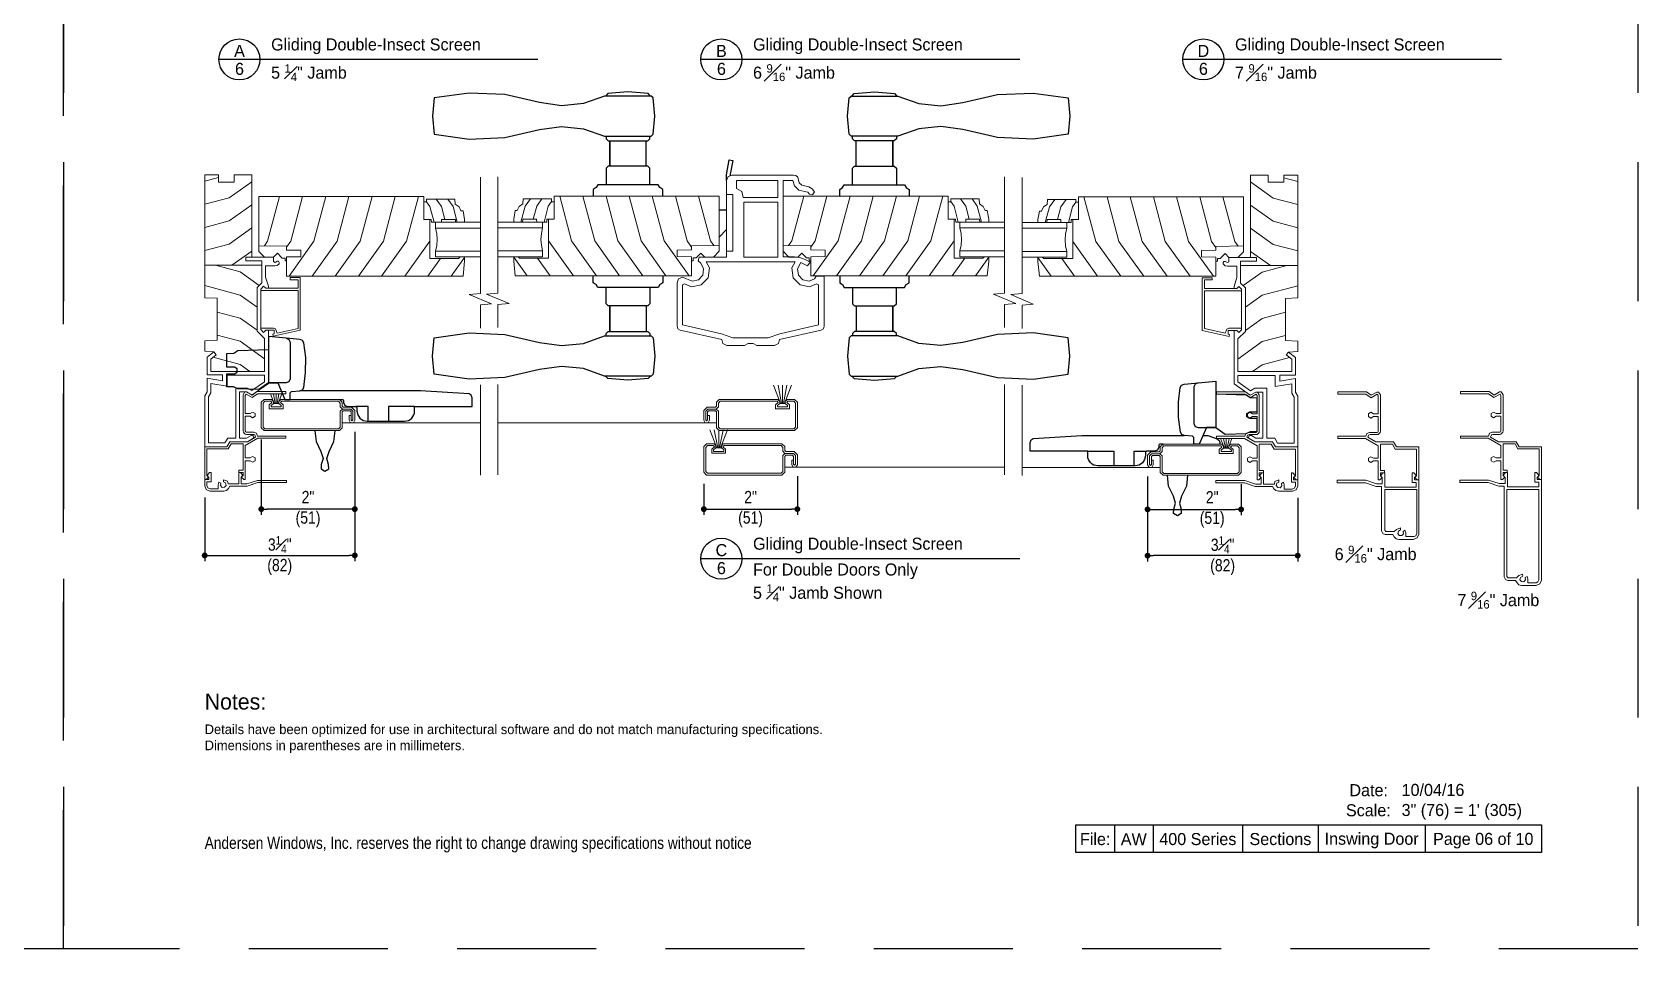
# Model space of a CAD drawing. Extents: x 0 to 323, y 0 to 44.
# Drawn here: x 169.32 to 204, y 0 to 19.81 of the extents above; entities that cross this region are included whole.
import ezdxf
from ezdxf.enums import TextEntityAlignment as Align

# ---------------------------------------------------------------- set-up
doc = ezdxf.new("R2010")
doc.units = 0
doc.header["$LTSCALE"] = 6
doc.header["$MEASUREMENT"] = 0
doc.linetypes.add('DASHED', pattern=[0.75, 0.5, -0.25])
doc.layers.get('0').update_dxf_attribs({"linetype": 'CONTINUOUS'})
doc.layers.get('Defpoints').update_dxf_attribs({"linetype": 'CONTINUOUS'})
for name, color, linetype in [('A-ANNO-DIMS', 3, 'CONTINUOUS'), ('A-ANNO-TEXT', 4, 'CONTINUOUS'), ('A-DETL-MBND', 8, 'CONTINUOUS')]:
    doc.layers.add(name, color=color, linetype=linetype)
doc.layers.add('A-DETL-MCUT', color=6, linetype='CONTINUOUS', lineweight=20)
doc.layers.add('A-DETL-PATT', color=8, linetype='CONTINUOUS', lineweight=5)
doc.layers.add('PLOT VIEW', color=1, linetype='DASHED', plot=False)
doc.styles.add('ADF Text', font='FRABK.TTF', dxfattribs={"width": 0.85})
doc.dimstyles.new('ADF 3 inches equals 1 foot', dxfattribs={"dimtxt": 0.265625, "dimasz": 0.125, "dimexe": 0.125, "dimexo": 0.25, "dimgap": 0.03125, "dimtad": 1, "dimdec": 6, "dimzin": 3, "dimdsep": 46, "dimlunit": 4, "dimtxsty": 'ADF Text', "dimblk": 'DOT', "dimcen": 0, "dimclrd": 256, "dimclre": 256, "dimclrt": 256, "dimadec": 0, "dimazin": 0, "dimtfac": 0.7, "dimtdec": 6, "dimtix": 1, "dimtmove": 0, "dimatfit": 0, "dimldrblk": 'DOT', "dimfxl": 0, "dimfrac": 1, "dimtolj": 1, "dimtzin": 4, "dimlwd": -1, "dimlwe": -1, "dimarcsym": 0})

# ---------------------------------------------------------------- blocks, each defined once
blk = doc.blocks.new('200 Series Gliding Screen Stile')
at = {"layer": 'A-DETL-MCUT'}
blk.add_lwpolyline([(-1.939, -0.012), (-1.898, -0.012), (-1.898, -0.114), (-1.929, -0.166), (-1.989, -0.166), (-2.02, -0.114), (-2.02, 0.101), (-1.95, 0.171), (-1.769, 0.171), (-1.746, 0.193), (-1.746, 0.277), (-1.686, 0.337), (-0.42, 0.337), (-0.379, 0.296), (-0.379, 0.25), (-0.431, 0.205), (-0.431, 0.175), (-0.21, 0.175), (-0.21, 0.205), (-0.262, 0.25), (-0.262, 0.296), (-0.221, 0.337), (-0.06, 0.337), (0, 0.277), (0, -0.277), (-0.06, -0.337), (-1.686, -0.337), (-1.746, -0.277), (-1.746, 0.067), (-1.769, 0.09), (-1.917, 0.09), (-1.939, 0.067), (-1.939, -0.102), (-1.959, -0.126), (-1.979, -0.102), (-1.979, 0.084), (-1.933, 0.13), (-1.752, 0.13), (-1.706, 0.084), (-1.706, -0.26), (-1.669, -0.297), (-0.078, -0.297), (-0.04, -0.26), (-0.04, 0.26), (-0.078, 0.298), (-0.204, 0.298), (-0.228, 0.274), (-0.17, 0.223), (-0.17, 0.136), (-0.471, 0.136), (-0.471, 0.223), (-0.413, 0.274), (-0.437, 0.298), (-1.669, 0.298), (-1.706, 0.26), (-1.706, 0.176), (-1.752, 0.13)], dxfattribs=at)
blk = doc.blocks.new('400 Series Shaded Inswing Stile')
at = {"layer": 'A-DETL-MCUT', "color": 145}
for p, q in [((-3.5, 0.632), (-4.469, 0.632)), ((-4.469, 0.132), (-3.5, 0.132))]:
    blk.add_line(p, q, dxfattribs=at)
blk.add_lwpolyline([(-3.375, -0.024), (-3.375, 0.819), (-3.25, 0.819), (-3.25, 1.313), (0.313, 1.313), (0.313, 0.25), (-0.281, 0.24), (-0.281, 0.156), (-0.594, 0.151), (-0.594, 0.012), (-0.281, 0.007), (-0.281, -0.406), (-4.094, -0.406), (-4.125, -0.087), (-4.125, 0.007), (-4.031, 0.007), (-4, -0.024)], close=True, dxfattribs=at)
for points in [[(-4.008, 1.093), (-4.047, 1.005), (-4.094, 1.005), (-4.125, 0.819), (-4.125, 0.757), (-3.934, 0.757), (-3.929, 0.819), (-3.633, 0.819), (-3.628, 0.757), (-3.411, 0.757), (-3.406, 0.819), (-3.25, 0.819), (-3.25, 1.195), (-3.307, 1.195), (-3.307, 1.257), (-3.917, 1.257), (-3.927, 1.147), (-4.008, 1.093)], [(-4.469, 0.757), (-3.5, 0.757), (-3.5, 0.632), (-3.527, 0.51), (-3.536, 0.382), (-3.527, 0.254), (-3.5, 0.132), (-3.5, 0.007), (-4.469, 0.007)], [(0.313, 0.25), (0.313, 0.125), (0.19, 0), (0, 0), (-0.085, 0.086), (-0.187, -0.018), (-0.25, -0.018), (-0.25, -0.08), (-0.281, -0.08)]]:
    blk.add_lwpolyline(points, dxfattribs=at)
at = {"layer": 'A-DETL-MCUT', "color": 145, "const_width": 0.0000001}
for points in [[(-3.875, 0.632), (-3.875, 0.132)], [(-3.686, 0.132), (-3.686, 0.171), (-3.567, 0.219), (-3.567, 0.545), (-3.686, 0.593), (-3.686, 0.632)]]:
    blk.add_lwpolyline(points, dxfattribs=at)
at = {"layer": 'A-DETL-PATT', "color": 145}
for points in [[(-3.968, 0.757), (-3.878, 1.098), (-3.764, 1.257)], [(-3.701, 0.819), (-3.628, 1.098), (-3.514, 1.257)], [(-3.468, 0.757), (-3.378, 1.098), (-3.307, 1.197)], [(-3.131, 1.313), (-2.875, 0.348), (-2.336, -0.406)], [(-2.631, 1.313), (-2.375, 0.348), (-1.836, -0.406)], [(-2.131, 1.313), (-1.875, 0.348), (-1.336, -0.406)], [(-1.631, 1.313), (-1.375, 0.348), (-0.836, -0.406)], [(-1.131, 1.313), (-0.875, 0.348), (-0.336, -0.406)], [(-0.631, 1.313), (-0.375, 0.348), (-0.281, 0.216)], [(-0.131, 1.313), (0.125, 0.348), (0.196, 0.248)], [(-3.375, 0.348), (-2.836, -0.406)], [(-4.125, -0.002), (-3.836, -0.406)], [(-3.609, -0.024), (-3.336, -0.406)]]:
    blk.add_lwpolyline(points, dxfattribs=at)
blk = doc.blocks.new('400 Series Shaded Inswing Head No Fin')
at = {"layer": 'A-DETL-MCUT', "color": 145}
for points in [[(-3.359, -1.375), (-4.513, -1.375), (-4.758, -1.024), (-4.688, -0.902), (-4.688, -0.75), (-5.688, -0.75), (-5.688, -0.902), (-5.631, -1.001), (-5.626, -1.032), (-5.645, -1.057), (-5.676, -1.06), (-5.7, -1.041), (-5.768, -0.924), (-5.768, -0.543), (-5.875, -0.481), (-5.875, 0), (-4.778, 0), (-4.692, -0.05), (-4.398, -0.05), (-4.451, -0.387), (-4.324, -0.387), (-4.324, -0.05), (-3.944, -0.05), (-3.825, -0.198), (-3.888, -0.248), (-3.982, -0.13), (-4.248, -0.13), (-4.248, -1.295), (-3.54, -1.295), (-3.377, -1.131), (-2.436, -1.131), (-2.333, -1.235), (-1.862, -1.235), (-1.862, -0.891), (-1.782, -0.891), (-1.782, -1.485), (-1.872, -1.485), (-1.892, -1.519), (-1.866, -1.564), (-1.866, -1.595), (-1.893, -1.61), (-1.921, -1.61), (-1.958, -1.565), (-1.969, -1.516), (-1.969, -1.315), (-2.213, -1.315), (-2.407, -1.375), (-2.453, -1.375)], [(-1.782, -1.016), (0, -1.016), (0, -0.64), (-0.156, -0.64), (-0.156, -0.298), (0, -0.298), (0, 0), (-2.655, 0), (-2.669, -0.266), (-3.576, -0.266), (-3.59, 0), (-3.81, 0), (-3.825, -0.198)], [(-1.956, -1.235), (-1.956, 0)], [(-3.312, -1.211), (-3.312, -1.487), (-3.33, -1.53), (-3.42, -1.566), (-3.319, -2.016), (-2.5, -2.016), (-2.5, -1.211), (-2.469, -1.211), (-2.408, -1.273), (-2.453, -1.318), (-2.453, -2.016), (-2.266, -2.016), (-2.266, -1.844), (-2.219, -1.844), (-2.219, -2.063), (-3.356, -2.063), (-3.488, -1.479), (-3.445, -1.47), (-3.438, -1.5), (-3.359, -1.5), (-3.359, -1.318), (-3.405, -1.273), (-3.344, -1.211), (-2.5, -1.211)]]:
    blk.add_lwpolyline(points, dxfattribs=at)
blk.add_lwpolyline([(-5.688, -0.497), (-5.688, -0.67), (-4.608, -0.67), (-4.608, -0.924), (-4.664, -1.02), (-4.471, -1.295), (-4.328, -1.295), (-4.328, -0.487), (-4.568, -0.487), (-4.512, -0.13), (-4.713, -0.13), (-4.8, -0.08), (-5.795, -0.08), (-5.795, -0.435)], close=True, dxfattribs=at)
at = {"layer": 'A-DETL-PATT', "color": 145}
for points in [[(-2.394, 0), (-2.598, -0.768), (-2.858, -1.131)], [(-1.637, 0), (-1.497, -0.529), (-1.149, -1.016)], [(-1.137, 0), (-0.997, -0.529), (-0.649, -1.016)], [(-0.637, 0), (-0.497, -0.529), (-0.149, -1.016)], [(-0.137, 0), (-0.058, -0.298)], [(-3.942, -0.18), (-4.098, -0.768), (-4.248, -0.978)], [(-3.465, -0.266), (-3.598, -0.768), (-3.975, -1.295)], [(-2.965, -0.266), (-3.098, -0.768), (-3.358, -1.131)], [(-1.956, -0.232), (-2.098, -0.768), (-2.39, -1.177)], [(-1.956, -0.587), (-1.649, -1.016)]]:
    blk.add_lwpolyline(points, dxfattribs=at)
at = {"layer": 'A-DETL-MCUT', "xscale": -1, "rotation": 270}
blk.add_blockref('400 Series Shaded Inswing Stile', (-1.782, -1.485), dxfattribs=at)
blk = doc.blocks.new('200 Series Sections')
at = {"layer": 'PLOT VIEW'}
blk.add_lwpolyline([(0, 44), (34, 44), (34, 0), (0, 0)], close=True, dxfattribs=at)
at = {"layer": 'A-ANNO-TEXT', "line_spacing_factor": 1.04, "style": 'ADF Text'}
for s, insert, char_height, width, attachment_point in [('{\\W1;Notes:}', (3.047, 5.516), 0.34375, 25.6958, 1), ('Andersen Windows, Inc. reserves the right to change drawing specifications without notice', (3.047, 2.083), 0.26042, 13.9095, 7)]:
    blk.add_mtext(s, dxfattribs=dict(at, insert=insert, char_height=char_height, width=width, attachment_point=attachment_point))
at = {"layer": 'A-ANNO-TEXT', "style": 'ADF Text'}
for s, insert, char_height, width, attachment_point in [('\\pi-0.625,l0.625,t0.625;{\\W1;Details have been optimized for use in architectural software and do not match manufacturing specifications.\\PDimensions in parentheses are in millimeters.}', (3.047, 4.85), 0.208333, 23.35277, 1), ('\\pi0.042099;{\\W1;Date:\\P\\pi-0.032878;Scale:}', (27.728, 2.862), 0.26042, 0.90494, 7), ('{\\W1;10/04/16\\P3" (76) = 1\' (305)}', (28.897, 2.793), 0.26042, 3.02006, 7)]:
    blk.add_mtext(s, dxfattribs=dict(at, insert=insert, char_height=char_height, width=width, attachment_point=attachment_point))
blk = doc.blocks.new('AW Detail Tag')
at = {"layer": 'A-ANNO-TEXT'}
blk.add_line((6.886, 0), (0, 0), dxfattribs=at)
blk.add_circle((0.443, 0), 0.443, dxfattribs=at)
blk = doc.blocks.new('_DOT')
at = {"color": 0, "linetype": 'ByBlock'}
blk.add_line((-0.5, 0), (-1, 0), dxfattribs=at)
at = {"color": 0, "linetype": 'ByBlock', "const_width": 0.5}
blk.add_lwpolyline([(-0.25, 0, 1), (0.25, 0, 1)], format="xyb", close=True, dxfattribs=at)
blk = doc.blocks.new('*D209')
at = {"layer": 'A-ANNO-DIMS', "transparency": 16777216}
for p, q in [((185.847, 10.213), (185.847, 9.378)), ((183.827, 10.05), (183.827, 9.378)), ((183.952, 9.503), (185.722, 9.503))]:
    blk.add_line(p, q, dxfattribs=at)
at = {"layer": 'Defpoints', "color": 0, "transparency": 16777216}
for p in [(185.847, 10.463), (183.827, 10.3), (185.847, 9.503)]:
    blk.add_point(p, dxfattribs=at)
at = {"layer": 'A-ANNO-DIMS', "transparency": 16777216, "xscale": 0.125, "yscale": 0.125, "zscale": 0.125, "rotation": 180}
blk.add_blockref('_DOT', (183.827, 9.503), dxfattribs=at)
at = {"layer": 'A-ANNO-DIMS', "transparency": 16777216, "xscale": 0.125, "yscale": 0.125, "zscale": 0.125}
blk.add_blockref('_DOT', (185.847, 9.503), dxfattribs=at)
at = {"layer": 'A-ANNO-DIMS', "transparency": 16777216, "insert": (184.837, 9.503), "char_height": 0.26562, "attachment_point": 5, "style": 'ADF Text'}
blk.add_mtext('\\A1;2"\\P\\f [;\\fFranklin Gothic Book;(51)\\f]', dxfattribs=at)
blk = doc.blocks.new('*D216')
at = {"layer": 'A-ANNO-DIMS', "transparency": 16777216}
for p, q in [((193.411, 10.208), (193.411, 9.373)), ((195.431, 10.044), (195.431, 9.373)), ((193.536, 9.498), (195.306, 9.498))]:
    blk.add_line(p, q, dxfattribs=at)
at = {"layer": 'Defpoints', "color": 0, "transparency": 16777216}
for p in [(193.411, 10.458), (195.431, 10.294), (195.431, 9.498)]:
    blk.add_point(p, dxfattribs=at)
at = {"layer": 'A-ANNO-DIMS', "transparency": 16777216, "xscale": 0.125, "yscale": 0.125, "zscale": 0.125, "rotation": 180}
blk.add_blockref('_DOT', (193.411, 9.498), dxfattribs=at)
at = {"layer": 'A-ANNO-DIMS', "transparency": 16777216, "xscale": 0.125, "yscale": 0.125, "zscale": 0.125}
blk.add_blockref('_DOT', (195.431, 9.498), dxfattribs=at)
at = {"layer": 'A-ANNO-DIMS', "transparency": 16777216, "insert": (194.806, 9.498), "char_height": 0.26562, "attachment_point": 5, "style": 'ADF Text'}
blk.add_mtext('\\A1;2"\\P\\f [;\\fFranklin Gothic Book;(51)\\f]', dxfattribs=at)
blk = doc.blocks.new('*D217')
at = {"layer": 'A-ANNO-DIMS', "transparency": 16777216}
for p, q in [((193.411, 10.208), (193.411, 8.373)), ((196.653, 9.749), (196.653, 8.373)), ((196.528, 8.498), (193.536, 8.498))]:
    blk.add_line(p, q, dxfattribs=at)
at = {"layer": 'Defpoints', "color": 0, "transparency": 16777216}
for p in [(193.411, 10.458), (196.653, 9.999), (193.411, 8.498)]:
    blk.add_point(p, dxfattribs=at)
at = {"layer": 'A-ANNO-DIMS', "transparency": 16777216, "xscale": 0.125, "yscale": 0.125, "zscale": 0.125, "rotation": 180}
blk.add_blockref('_DOT', (193.411, 8.498), dxfattribs=at)
at = {"layer": 'A-ANNO-DIMS', "transparency": 16777216, "xscale": 0.125, "yscale": 0.125, "zscale": 0.125}
blk.add_blockref('_DOT', (196.653, 8.498), dxfattribs=at)
at = {"layer": 'A-ANNO-DIMS', "transparency": 16777216, "insert": (195.032, 8.498), "char_height": 0.26562, "attachment_point": 5, "style": 'ADF Text'}
blk.add_mtext('\\A1;3{\\H0.700000x;\\S1#4;}"\\P\\f [;\\fFranklin Gothic Book;(82)\\f]', dxfattribs=at)
blk = doc.blocks.new('*D218')
at = {"layer": 'A-ANNO-DIMS', "transparency": 16777216}
for p, q in [((176.289, 11.172), (176.289, 9.378)), ((174.269, 11.009), (174.269, 9.378)), ((176.164, 9.503), (174.394, 9.503))]:
    blk.add_line(p, q, dxfattribs=at)
at = {"layer": 'Defpoints', "color": 0, "transparency": 16777216}
for p in [(174.269, 11.259), (176.289, 11.422), (174.269, 9.503)]:
    blk.add_point(p, dxfattribs=at)
at = {"layer": 'A-ANNO-DIMS', "transparency": 16777216, "xscale": 0.125, "yscale": 0.125, "zscale": 0.125, "rotation": 180}
blk.add_blockref('_DOT', (174.269, 9.503), dxfattribs=at)
at = {"layer": 'A-ANNO-DIMS', "transparency": 16777216, "xscale": 0.125, "yscale": 0.125, "zscale": 0.125}
blk.add_blockref('_DOT', (176.289, 9.503), dxfattribs=at)
at = {"layer": 'A-ANNO-DIMS', "transparency": 16777216, "insert": (175.279, 9.503), "char_height": 0.26562, "attachment_point": 5, "style": 'ADF Text'}
blk.add_mtext('\\A1;2"\\P\\f [;\\fFranklin Gothic Book;(51)\\f]', dxfattribs=at)
blk = doc.blocks.new('*D219')
at = {"layer": 'A-ANNO-DIMS', "transparency": 16777216}
for p, q in [((176.289, 11.172), (176.289, 8.378)), ((173.047, 9.754), (173.047, 8.378)), ((173.172, 8.503), (176.164, 8.503))]:
    blk.add_line(p, q, dxfattribs=at)
at = {"layer": 'Defpoints', "color": 0, "transparency": 16777216}
for p in [(176.289, 11.422), (173.047, 10.004), (176.289, 8.503)]:
    blk.add_point(p, dxfattribs=at)
at = {"layer": 'A-ANNO-DIMS', "transparency": 16777216, "xscale": 0.125, "yscale": 0.125, "zscale": 0.125, "rotation": 180}
blk.add_blockref('_DOT', (173.047, 8.503), dxfattribs=at)
at = {"layer": 'A-ANNO-DIMS', "transparency": 16777216, "xscale": 0.125, "yscale": 0.125, "zscale": 0.125}
blk.add_blockref('_DOT', (176.289, 8.503), dxfattribs=at)
at = {"layer": 'A-ANNO-DIMS', "transparency": 16777216, "insert": (174.668, 8.503), "char_height": 0.26562, "attachment_point": 5, "style": 'ADF Text'}
blk.add_mtext('\\A1;3{\\H0.700000x;\\S1#4;}"\\P\\f [;\\fFranklin Gothic Book;(82)\\f]', dxfattribs=at)
blk = doc.blocks.new('400 Series Shaded Hinged Door Handle')
at = {"layer": 'A-DETL-MBND', "color": 145}
for p, q in [((0.355, 1.2), (0.355, 0.65)), ((1.145, 0.65), (1.145, 1.2))]:
    blk.add_line(p, q, dxfattribs=at)
blk.add_lwpolyline([(-2.677, 1.235), (-1.911, 1.268), (-1.163, 1.441), (-0.687, 1.508), (-0.21, 1.46), (0.243, 1.3), (1.249, 1.3), (1.294, 1.341), (1.328, 1.733), (1.294, 2.125), (1.249, 2.166), (0.243, 2.166), (-0.21, 2.006), (-0.687, 1.958), (-1.163, 2.025), (-1.911, 2.198), (-2.677, 2.231), (-3.438, 2.125), (-3.472, 1.733), (-3.438, 1.341)], close=True, dxfattribs=at)
for points in [[(1.235, 2.166), (1.187, 2.222), (0.75, 2.254), (0.313, 2.222), (0.265, 2.166)], [(0.275, 1.3), (0.275, 1.245), (0.32, 1.2), (1.18, 1.2), (1.225, 1.245), (1.225, 1.3)], [(0.355, 0.65), (0.355, 1.2)], [(1.145, 0.65), (1.145, 1.2)], [(1.225, 0.25), (1.225, 0.605), (1.18, 0.65), (0.32, 0.65), (0.275, 0.605), (0.275, 0.25)], [(1.5, 0), (1.5, 0.15), (1.438, 0.188), (1.4, 0.25), (0.1, 0.25), (0.062, 0.188), (0, 0.15), (0, 0)]]:
    blk.add_lwpolyline(points, dxfattribs=at)
blk = doc.blocks.new('400 Series Shaded Inswing Astragal')
at = {"layer": 'A-DETL-MBND', "color": 145}
for points in [[(-0.523, 3.527), (-0.523, 3.647), (-0.46, 3.971), (-0.381, 3.956), (-0.44, 3.658), (-0.442, 3.627)], [(-0.523, 2.886), (-0.679, 2.886)], [(-0.523, 2.468), (-0.679, 2.299)]]:
    blk.add_lwpolyline(points, dxfattribs=at)
at = {"layer": 'A-DETL-MCUT', "color": 145}
for points in [[(-5.461, 3.603), (-5.461, 1.091), (-5.705, 1.069), (-5.217, 0.865), (-5.461, 0.843), (-5.461, 0.344)], [(5.487, 3.603), (5.487, 1.091), (5.243, 1.069), (5.731, 0.865), (5.487, 0.843), (5.487, 0.344)], [(1.429, 1.287), (1.469, 1.266), (1.469, 0.403), (0.628, 0.213), (0.381, 0.127), (-0.381, 0.127), (-0.628, 0.213), (-1.469, 0.403), (-1.469, 1.266), (-1.426, 1.289), (-1.274, 1.226), (-1.067, 1.268), (-0.92, 1.423), (-0.89, 1.634), (-0.959, 1.768), (0.959, 1.768), (0.89, 1.634), (0.92, 1.423), (1.067, 1.268), (1.274, 1.226), (1.426, 1.289), (1.469, 1.266)], [(-5.461, -0.881), (-5.461, -2.839)], [(5.487, -0.881), (5.487, -2.839)]]:
    blk.add_lwpolyline(points, dxfattribs=at)
at = {"layer": 'A-DETL-MCUT', "color": 145, "linetype": 'Continuous'}
blk.add_lwpolyline([(-0.523, 3.22), (-0.384, 3.219), (-0.384, 1.997), (-0.523, 1.997), (-0.523, 3.527), (-0.487, 3.611), (-0.4, 3.642), (0.924, 3.642), (0.977, 3.632), (1.017, 3.596), (1.052, 3.473), (1.104, 3.422), (1.256, 3.388), (1.328, 3.346), (1.379, 3.28), (1.34, 3.215), (1.27, 3.229), (1.236, 3.272), (1.045, 3.315), (0.947, 3.412), (0.915, 3.525), (0.705, 3.525), (0.705, 1.873), (0.949, 1.873), (1.066, 1.86), (1.176, 1.82), (1.289, 1.762), (1.232, 1.678), (1.086, 1.753), (1.014, 1.613), (1.033, 1.477), (1.128, 1.378), (1.262, 1.351), (1.379, 1.399), (1.419, 1.459), (1.588, 1.459), (1.588, 0.376), (1.571, 0.321), (1.521, 0.292), (0.623, 0.089), (0.599, 0.001), (0.516, -0.04), (0.134, -0.04), (0.056, 0), (-0.056, 0), (-0.134, -0.04), (-0.516, -0.04), (-0.599, 0.001), (-0.623, 0.089), (-1.521, 0.292), (-1.571, 0.321), (-1.589, 0.376), (-1.589, 1.314), (-1.557, 1.4), (-1.474, 1.438), (-1.262, 1.351), (-1.128, 1.378), (-1.033, 1.477), (-1.014, 1.613), (-1.077, 1.735), (-1.129, 1.788), (-1.109, 1.87), (-0.523, 1.87), (-0.523, 1.997)], dxfattribs=at)
for points in [[(-0.305, 3.525), (-0.305, 3.35), (-0.19, 3.285), (-0.159, 3.156), (0.587, 3.156), (0.587, 3.525)], [(-0.148, 3.056), (0.587, 3.056), (0.587, 1.87), (-0.148, 1.87)]]:
    blk.add_lwpolyline(points, close=True, dxfattribs=at)
at = {"layer": 'A-DETL-MCUT'}
for name, p in [('400 Series Shaded Hinged Door Handle', (-3.398, 3.183)), ('400 Series Shaded Inswing Stile', (-0.992, 1.87))]:
    blk.add_blockref(name, p, dxfattribs=at)
at = {"layer": 'A-DETL-MCUT', "xscale": -1}
for name, p in [('400 Series Shaded Hinged Door Handle', (3.424, 3.183)), ('400 Series Shaded Inswing Stile', (1.018, 1.87))]:
    blk.add_blockref(name, p, dxfattribs=at)
at = {"layer": 'A-DETL-MCUT', "xscale": -1, "rotation": 180}
blk.add_blockref('400 Series Shaded Hinged Door Handle', (-3.398, 1.464), dxfattribs=at)
at = {"layer": 'A-DETL-MCUT', "rotation": 180}
blk.add_blockref('400 Series Shaded Hinged Door Handle', (3.424, 1.464), dxfattribs=at)

msp = doc.modelspace()

# ---------------------------------------------------------------- linework, layer by layer
at = {"layer": 'A-ANNO-TEXT'}
for p, q in [((192.6963246, 2.6804896), (192.6963246, 2.0833332)), ((193.529658, 2.6804896), (193.529658, 2.0833332)), ((195.4630288, 2.6804896), (195.4630288, 2.0833332)), ((197.095776, 2.6804896), (197.095776, 2.0833332)), ((199.4037753, 2.6804896), (199.4037753, 2.0833332))]:
    msp.add_line(p, q, dxfattribs=at)
msp.add_lwpolyline([(191.8629913, 2.6804896), (201.9166683, 2.6804896), (201.9166683, 2.0833332), (191.8629913, 2.0833332)], close=True, dxfattribs=at)
at = {"layer": 'A-DETL-MBND'}
for points in [[(174.8041648, 13.1982998), (174.8677883, 13.1719524), (174.8941594, 13.1083124), (174.8940494, 12.3208443), (174.8676783, 12.2572043), (174.8040294, 12.2308547), (174.4220894, 12.2309396), (174.6240942, 12.2308985), (174.7772135, 11.8738947), (174.8940162, 11.8738947), (174.8940494, 12.0153447), (174.9214394, 12.0452247), (175.104538, 12.0612045), (175.1567702, 12.0838329), (175.1849778, 12.1332756), (175.227559, 12.4542835), (175.22829, 12.7781024), (175.1871585, 13.0992992), (175.1590382, 13.1489918), (175.1066793, 13.1717655), (174.4220894, 13.2318126), (174.4220894, 12.2309396), (174.2186008, 12.087124), (173.7639696, 12.1037249), (173.6720834, 12.1432609), (173.5278953, 12.148524), (173.5278953, 12.4271316), (173.6876989, 12.4268761), (173.7490884, 12.4623194), (173.7490884, 12.5364432), (173.6877165, 12.5718763), (173.5278953, 12.5721318), (173.5278953, 12.8683115), (173.6784973, 12.8733245), (173.7604228, 12.9306894), (174.4220894, 12.9527387)], [(194.5010098, 12.2334037), (194.4373863, 12.2070563), (194.4110152, 12.1434163), (194.4111252, 11.3559482), (194.4374963, 11.2923082), (194.5011452, 11.2659586), (194.8830852, 11.2660435), (194.6810804, 11.2660024), (194.5279612, 10.9089986), (194.4111584, 10.9089986), (194.4111252, 11.0504486), (194.3837352, 11.0803286), (194.2006366, 11.0963084), (194.1484044, 11.1189368), (194.1201969, 11.1683795), (194.0776156, 11.4893874), (194.0768846, 11.8132063), (194.1180161, 12.1344031), (194.1461364, 12.1840957), (194.1984954, 12.2068695), (194.8830852, 12.2669165), (194.8830852, 11.2660435), (195.0865739, 11.1222279), (195.541205, 11.1388288), (195.6330912, 11.1783648), (195.7772793, 11.1836279), (195.7772793, 11.4622356), (195.6174757, 11.4619801), (195.5560862, 11.4974233), (195.5560862, 11.5715471), (195.6174582, 11.6069802), (195.7772793, 11.6072357), (195.7772793, 11.9034154), (195.6266773, 11.9084284), (195.5447518, 11.9657933), (194.8830852, 11.9878426)], [(176.5802583, 11.4048947), (176.5802583, 11.7178947), (176.3112683, 11.7178947)], [(177.5812583, 11.7178947), (177.0182583, 11.7178947), (177.0182583, 11.4048947)], [(175.4270889, 11.1988947), (175.4513636, 10.9612778), (175.5554719, 10.7463069), (175.6028186, 10.5999113), (175.564782, 10.4673537), (175.5622644, 10.3722088), (175.6442683, 10.3238947), (175.7262723, 10.3722088), (175.7237546, 10.4673537), (175.685718, 10.5999113), (175.7330648, 10.7463069), (175.837173, 10.9612778), (175.8614477, 11.1988947)], [(192.1190079, 10.7529986), (192.6820079, 10.7529986), (192.6820079, 10.4399986)], [(193.1200079, 10.4399986), (193.1200079, 10.7529986), (193.3889979, 10.7529986)], [(194.6083019, 11.0963084), (194.7153451, 11.0963084), (194.914807, 11.0209752), (194.956047, 10.989364), (194.9730079, 10.9402486), (194.9730079, 10.9089986)], [(194.2731774, 10.2339986), (194.2489026, 9.9963817), (194.1447944, 9.7814108), (194.0974476, 9.6350152), (194.1354842, 9.5024577), (194.1380019, 9.4073127), (194.0559979, 9.3589986), (193.973994, 9.4073127), (193.9765117, 9.5024577), (194.0145482, 9.6350152), (193.9672015, 9.7814108), (193.8630933, 9.9963817), (193.8388185, 10.2339986)]]:
    msp.add_lwpolyline(points, dxfattribs=at)
for points in [[(175.9554556, 11.8738947), (176.0232583, 11.8738947), (176.040936, 11.8665723), (176.0482583, 11.8488947), (176.0482583, 11.8078947), (176.0746187, 11.744255), (176.1382583, 11.7178947), (176.3112683, 11.7178947), (176.328946, 11.7105723), (176.3362683, 11.6928947), (176.3362683, 11.6228947), (176.3528626, 11.5394697), (176.4001191, 11.4687454), (176.4708433, 11.4214889), (176.5542683, 11.4048947), (177.3632583, 11.4048947, 0.4142135624), (177.5812583, 11.6228947), (177.5812583, 11.7178947), (178.8240716, 11.7178947), (178.8240716, 11.9110403), (178.8054732, 11.9658291), (178.7573648, 11.9979738), (177.7059288, 12.0612045), (175.104538, 12.0612045)], [(193.7448107, 10.9089986), (193.6770079, 10.9089986), (193.6593303, 10.9016762), (193.6520079, 10.8839986), (193.6520079, 10.8429986), (193.6256476, 10.779359), (193.5620079, 10.7529986), (193.3889979, 10.7529986), (193.3713203, 10.7456762), (193.3639979, 10.7279986), (193.3639979, 10.6579986), (193.3474037, 10.5745736), (193.3001472, 10.5038493), (193.2294229, 10.4565928), (193.1459979, 10.4399986), (192.3370079, 10.4399986, -0.4142135624), (192.1190079, 10.6579986), (192.1190079, 10.7529986), (190.8761947, 10.7529986), (190.8761947, 10.9461442), (190.894793, 11.000933), (190.9429014, 11.0330777), (191.9943374, 11.0963084), (194.2006366, 11.0963084)]]:
    msp.add_lwpolyline(points, format="xyb", dxfattribs=at)
at = {"layer": 'A-DETL-MCUT'}
for p, q in [((174.5312683, 11.7868317), (174.6485554, 11.7868317)), ((185.5851717, 11.7868317), (185.4678846, 11.7868317)), ((184.1007398, 11.3698947), (179.3760255, 11.3698947)), ((184.0894379, 10.8273317), (184.206725, 10.8273317)), ((195.1689979, 10.8219356), (195.0517109, 10.8219356)), ((185.5738698, 10.4103947), (190.3242408, 10.4103947))]:
    msp.add_line(p, q, dxfattribs=at)
at = {"layer": 'A-DETL-MCUT', "color": 145}
for points in [[(179.0010255, 16.6782433), (179.0010255, 14.1662018), (178.7570784, 14.1442261), (179.2449726, 13.9404362), (179.0010255, 13.9184605), (179.0010255, 13.4142693)], [(190.6992409, 16.6728472), (190.6992409, 14.1608058), (190.4552938, 14.13883), (190.943188, 13.9350402), (190.6992409, 13.9130644), (190.6992409, 13.4088733)], [(179.0010255, 12.1887011), (179.0010255, 10.2369032)], [(190.6992409, 12.183305), (190.6992409, 10.2315071)]]:
    msp.add_lwpolyline(points, dxfattribs=at)
at = {"layer": 'A-DETL-MCUT'}
for points in [[(185.3343681, 12.179293), (185.4855762, 11.7868317)], [(185.4318921, 12.179293), (185.5074962, 11.7868317)], [(185.5265281, 12.179293), (185.5265281, 11.7868317)], [(185.5455801, 11.7868317), (185.6211842, 12.179293)], [(185.5674791, 11.7868317), (185.7186957, 12.179293)], [(174.5489609, 11.7868317), (174.4683171, 11.9961313)], [(174.5708599, 11.7868317), (174.5305403, 11.9961313)], [(174.5899119, 11.9961313), (174.5899119, 11.7868317)], [(174.6492635, 11.9961313), (174.6089438, 11.7868317)], [(174.7115031, 11.9961313), (174.6308638, 11.7868317)], [(176.0157002, 11.3698947), (179.0010255, 11.3698947)], [(184.1071305, 10.8273317), (183.9559139, 11.219793)], [(184.1290295, 10.8273317), (184.0534254, 11.219793)], [(184.1480815, 11.219793), (184.1480815, 10.8273317)], [(184.2427175, 11.219793), (184.1671134, 10.8273317)], [(184.3402415, 11.219793), (184.1890334, 10.8273317)], [(194.9887632, 11.0312352), (195.0694025, 10.8219356)], [(195.0510028, 11.0312352), (195.0913224, 10.8219356)], [(195.1103544, 11.0312352), (195.1103544, 10.8219356)], [(195.1294064, 10.8219356), (195.169726, 11.0312352)], [(195.1513054, 10.8219356), (195.2319492, 11.0312352)], [(193.6845661, 10.4049986), (190.6992408, 10.4049986)]]:
    msp.add_lwpolyline(points, dxfattribs=at)
for points in [[(173.889753, 10.1413813), (173.922987, 10.1413813), (173.922987, 10.5493813), (174.0262934, 10.5493813), (174.079987, 10.5183813), (174.1336806, 10.5493813), (174.1336806, 10.6113813), (174.079987, 10.6423813), (174.0262934, 10.6113813), (173.922987, 10.6113813), (173.922987, 10.8780701), (174.1976231, 11.0366313), (174.797487, 11.0366313), (174.797487, 11.0836313), (174.1866134, 11.0836313), (174.1653663, 11.141512), (174.1087293, 11.1658813), (173.953987, 11.1658813, -0.4142135624), (173.922987, 11.1968813), (173.922987, 11.5088813), (174.0262934, 11.5088813), (174.079987, 11.4778813), (174.1336806, 11.5088813), (174.1336806, 11.5708813), (174.079987, 11.6018813), (174.0262934, 11.5708813), (173.922987, 11.5708813), (173.922987, 11.9620251), (173.9411945, 11.9902625), (174.073589, 11.9138245), (174.1911352, 11.9961313), (174.797487, 11.9961313), (174.797487, 12.0431313), (174.1763162, 12.0431313), (174.0711582, 11.9694989), (173.9492523, 12.0398813), (173.9172652, 12.0398813), (173.875987, 11.9758642), (173.875987, 11.1968813, 0.4142135624), (173.953987, 11.1188813), (174.099047, 11.1188813), (174.1282139, 11.1063316), (174.1450252, 11.0605348), (173.9706882, 10.9598813), (173.5898659, 10.9598813), (173.5280894, 10.8528813), (173.0470894, 10.8528813), (173.0470894, 10.1413813), (173.0803235, 10.1413813), (173.1326733, 10.1937312), (173.0940894, 10.2323151), (173.0940894, 10.8058813), (173.5552249, 10.8058813), (173.6170014, 10.9128813), (173.875987, 10.9128813), (173.875987, 10.3435345), (173.7862727, 10.3435345), (173.7862727, 10.2965345), (173.875987, 10.2965345), (173.875987, 10.2323151), (173.8374031, 10.1937312)], [(195.8105133, 10.1359852), (195.7772793, 10.1359852), (195.7772793, 10.5439852), (195.6739729, 10.5439852), (195.6202793, 10.5129852), (195.5665857, 10.5439852), (195.5665857, 10.6059852), (195.6202793, 10.6369852), (195.6739729, 10.6059852), (195.7772793, 10.6059852), (195.7772793, 10.872674), (195.5026432, 11.0312352), (194.9027793, 11.0312352), (194.9027793, 11.0782352), (195.5136528, 11.0782352), (195.5349, 11.1361159), (195.591537, 11.1604852), (195.7462793, 11.1604852, 0.4142135624), (195.7772793, 11.1914852), (195.7772793, 11.5034852), (195.6739729, 11.5034852), (195.6202793, 11.4724852), (195.5665857, 11.5034852), (195.5665857, 11.5654852), (195.6202793, 11.5964852), (195.6739729, 11.5654852), (195.7772793, 11.5654852), (195.7772793, 11.956629), (195.7590718, 11.9848665), (195.6266773, 11.9084284), (195.509131, 11.9907352), (194.9027793, 11.9907352), (194.9027793, 12.0377352), (195.5239501, 12.0377352), (195.6291081, 11.9641028), (195.751014, 12.0344852), (195.7830011, 12.0344852), (195.8242793, 11.9704681), (195.8242793, 11.1914852, -0.4142135624), (195.7462793, 11.1134852), (195.6012192, 11.1134852), (195.5720524, 11.1009355), (195.5552411, 11.0551387), (195.7295781, 10.9544852), (196.1104004, 10.9544852), (196.1721768, 10.8474852), (196.6531768, 10.8474852), (196.6531768, 10.1359852), (196.6199428, 10.1359852), (196.567593, 10.1883351), (196.6061768, 10.226919), (196.6061768, 10.8004852), (196.1450414, 10.8004852), (196.0832649, 10.9074852), (195.8242793, 10.9074852), (195.8242793, 10.3381385), (195.9139936, 10.3381385), (195.9139936, 10.2911385), (195.8242793, 10.2911385), (195.8242793, 10.226919), (195.8628632, 10.1883351)], [(198.4241102, 10.1359852), (198.3908762, 10.1359852), (198.3908762, 10.5439852), (198.2875698, 10.5439852), (198.2338762, 10.5129852), (198.1801826, 10.5439852), (198.1801826, 10.6059852), (198.2338762, 10.6369852), (198.2875698, 10.6059852), (198.3908762, 10.6059852), (198.3908762, 10.872674), (198.1162401, 11.0312352), (197.5163762, 11.0312352), (197.5163762, 11.0782352), (198.1272498, 11.0782352), (198.1484969, 11.1361159), (198.2051339, 11.1604852), (198.3598762, 11.1604852, 0.4142135624), (198.3908762, 11.1914852), (198.3908762, 11.5034852), (198.2875698, 11.5034852), (198.2338762, 11.4724852), (198.1801826, 11.5034852), (198.1801826, 11.5654852), (198.2338762, 11.5964852), (198.2875698, 11.5654852), (198.3908762, 11.5654852), (198.3908762, 11.956629), (198.3726687, 11.9848665), (198.2402742, 11.9084284), (198.122728, 11.9907352), (197.5163762, 11.9907352), (197.5163762, 12.0377352), (198.137547, 12.0377352), (198.242705, 11.9641028), (198.3646109, 12.0344852), (198.396598, 12.0344852), (198.4378762, 11.9704681), (198.4378762, 11.1914852, -0.4142135624), (198.3598762, 11.1134852), (198.2148162, 11.1134852), (198.1856493, 11.1009355), (198.168838, 11.0551387), (198.343175, 10.9544852), (198.7239973, 10.9544852), (198.7857738, 10.8474852), (199.2667738, 10.8474852), (199.2667738, 10.1359852), (199.2335397, 10.1359852), (199.1811899, 10.1883351), (199.2197738, 10.226919), (199.2197738, 10.8004852), (198.7586383, 10.8004852), (198.6968618, 10.9074852), (198.4378762, 10.9074852), (198.4378762, 10.3381385), (198.5275905, 10.3381385), (198.5275905, 10.2911385), (198.4378762, 10.2911385), (198.4378762, 10.226919), (198.4764601, 10.1883351)], [(201.0740048, 10.1413813), (201.0407707, 10.1413813), (201.0407707, 10.5493813), (200.9374643, 10.5493813), (200.8837707, 10.5183813), (200.8300772, 10.5493813), (200.8300772, 10.6113813), (200.8837707, 10.6423813), (200.9374643, 10.6113813), (201.0407707, 10.6113813), (201.0407707, 10.8780701), (200.7661346, 11.0366313), (200.1662707, 11.0366313), (200.1662707, 11.0836313), (200.7771443, 11.0836313), (200.7983914, 11.141512), (200.8550284, 11.1658813), (201.0097707, 11.1658813, 0.4142135624), (201.0407707, 11.1968813), (201.0407707, 11.5088813), (200.9374643, 11.5088813), (200.8837707, 11.4778813), (200.8300772, 11.5088813), (200.8300772, 11.5708813), (200.8837707, 11.6018813), (200.9374643, 11.5708813), (201.0407707, 11.5708813), (201.0407707, 11.9620251), (201.0225633, 11.9902625), (200.8901687, 11.9138245), (200.7726225, 11.9961313), (200.1662707, 11.9961313), (200.1662707, 12.0431313), (200.7874415, 12.0431313), (200.8925995, 11.9694989), (201.0145055, 12.0398813), (201.0464925, 12.0398813), (201.0877707, 11.9758642), (201.0877707, 11.1968813, -0.4142135624), (201.0097707, 11.1188813), (200.8647107, 11.1188813), (200.8355438, 11.1063316), (200.8187325, 11.0605348), (200.9930695, 10.9598813), (201.3738918, 10.9598813), (201.4356683, 10.8528813), (201.9166683, 10.8528813), (201.9166683, 10.1413813), (201.8834343, 10.1413813), (201.8310844, 10.1937312), (201.8696683, 10.2323151), (201.8696683, 10.8058813), (201.4085328, 10.8058813), (201.3467563, 10.9128813), (201.0877707, 10.9128813), (201.0877707, 10.3435345), (201.177485, 10.3435345), (201.177485, 10.2965345), (201.0877707, 10.2965345), (201.0877707, 10.2323151), (201.1263546, 10.1937312)]]:
    msp.add_lwpolyline(points, format="xyb", close=True, dxfattribs=at)
for points in [[(173.3395036, 10.0303625), (173.3395036, 9.9403817), (173.1674383, 9.9403817), (173.1155728, 9.9618651), (173.0940894, 10.0137306), (173.0940894, 10.0943813), (173.1838037, 10.0943813), (173.1838037, 10.2965345), (173.1505697, 10.2965345), (173.0982198, 10.2281851), (173.1368037, 10.1896012), (173.1368037, 10.1413813), (173.0470894, 10.1413813), (173.0470894, 10.0043817), (173.0796006, 9.9258929), (173.1580894, 9.8933817), (173.4640036, 9.8933817), (173.5195036, 9.9082529), (173.5601324, 9.9488817), (173.5898659, 10.0003817), (173.9656983, 10.0003817), (174.1966931, 10.0771317), (174.8120894, 10.0771317), (174.8120894, 10.1241317), (174.1890894, 10.1241317), (173.9580946, 10.0473817), (173.8332732, 10.0473817), (173.8332732, 10.1896012), (173.871857, 10.2281851), (173.8195072, 10.2965345), (173.7862732, 10.2965345), (173.7862732, 10.0473817), (173.5511613, 10.0473817), (173.5383823, 10.1051666), (173.4543248, 10.1397331), (173.4520409, 10.0927886), (173.4986649, 10.0683103), (173.5100356, 10.0168934), (173.4780813, 9.9750377), (173.4254855, 9.9724554), (173.3895848, 10.0109798), (173.3958642, 10.0632632), (173.3559035, 10.0880047)], [(196.3607627, 10.0249664), (196.3607627, 9.9349857), (196.532828, 9.9349857), (196.5846934, 9.956469), (196.6061768, 10.0083345), (196.6061768, 10.0889852), (196.5164626, 10.0889852), (196.5164626, 10.2911385), (196.5496966, 10.2911385), (196.6020465, 10.222789), (196.5634626, 10.1842051), (196.5634626, 10.1359852), (196.6531768, 10.1359852), (196.6531768, 9.9989857), (196.6206657, 9.9204968), (196.5421768, 9.8879857), (196.2362627, 9.8879857), (196.1807627, 9.9028568), (196.1401339, 9.9434857), (196.1104004, 9.9949857), (195.734568, 9.9949857), (195.5035731, 10.0717357), (194.8881768, 10.0717357), (194.8881768, 10.1187357), (195.5111768, 10.1187357), (195.7421717, 10.0419857), (195.8669931, 10.0419857), (195.8669931, 10.1842051), (195.8284092, 10.222789), (195.8807591, 10.2911385), (195.9139931, 10.2911385), (195.9139931, 10.0419857), (196.149105, 10.0419857), (196.161884, 10.0997705), (196.2459415, 10.134337), (196.2482254, 10.0873925), (196.2016014, 10.0629142), (196.1902306, 10.0114973), (196.222185, 9.9696416), (196.2747808, 9.9670593), (196.3106815, 10.0055837), (196.304402, 10.0578671), (196.3443628, 10.0826087)], [(198.4657738, 9.033919), (198.4657738, 9.9949857), (198.3481649, 9.9949857), (198.11717, 10.0717357), (197.5017738, 10.0717357), (197.5017738, 10.1267357), (198.126068, 10.1267357), (198.3570629, 10.0499857), (198.48059, 10.0499857), (198.48059, 10.1842051), (198.4420062, 10.222789), (198.494356, 10.2911385), (198.53559, 10.2911385), (198.53559, 9.977919), (199.2117738, 9.977919), (199.2117738, 10.0809852), (199.1220595, 10.0809852), (199.1220595, 10.2911385), (199.1632935, 10.2911385), (199.2156434, 10.222789), (199.1770595, 10.1842051), (199.1770595, 10.1359852), (199.2667738, 10.1359852), (199.2667738, 8.959919), (199.2342626, 8.8814301), (199.1557738, 8.848919), (198.8357528, 8.848919), (198.7802528, 8.8637901), (198.739624, 8.904419), (198.7098905, 8.955919), (198.5437738, 8.955919), (198.4886194, 8.9787646)], [(201.1156683, 8.0393151), (201.1156683, 10.0003817), (200.9980594, 10.0003817), (200.7670646, 10.0771317), (200.1516683, 10.0771317), (200.1516683, 10.1321317), (200.7759625, 10.1321317), (201.0069574, 10.0553817), (201.1304846, 10.0553817), (201.1304846, 10.1896012), (201.0919007, 10.2281851), (201.1442505, 10.2965345), (201.1854846, 10.2965345), (201.1854846, 9.9833151), (201.8616683, 9.9833151), (201.8616683, 10.0863813), (201.771954, 10.0863813), (201.771954, 10.2965345), (201.813188, 10.2965345), (201.8655379, 10.2281851), (201.826954, 10.1896012), (201.826954, 10.1413813), (201.9166683, 10.1413813), (201.9166683, 7.9653151), (201.8841571, 7.8868262), (201.8056683, 7.8543151), (201.4856473, 7.8543151), (201.4301473, 7.8691862), (201.3895185, 7.9098151), (201.359785, 7.9613151), (201.1936683, 7.9613151), (201.138514, 7.9841607)], [(198.5329037, 9.0492168), (198.5574147, 9.0190489), (198.7399074, 9.0190489), (198.7876109, 9.0648338), (198.8716684, 9.0994003), (198.8739523, 9.0524558), (198.8273282, 9.0279774), (198.8159575, 8.9765606), (198.8479119, 8.9347048), (198.9005077, 8.9321226), (198.9364084, 8.970647), (198.9301289, 9.0229304), (198.9700896, 9.0476719), (198.9864896, 8.9900297), (198.9864896, 8.9120489), (199.1666204, 8.9120489), (199.2042974, 8.9276552), (199.2239037, 8.9749891), (199.2239037, 9.9270489), (198.5329037, 9.9270489)], [(201.1706683, 8.0504829), (201.1951793, 8.0203151), (201.3776719, 8.0203151), (201.4253755, 8.0660999), (201.5094329, 8.1006664), (201.5117168, 8.0537219), (201.4650928, 8.0292436), (201.4537221, 7.9778267), (201.4856765, 7.935971), (201.5382723, 7.9333887), (201.574173, 7.9719131), (201.5678935, 8.0241965), (201.6078542, 8.0489381), (201.6242542, 7.9912958), (201.6242542, 7.9133151), (201.804385, 7.9133151), (201.842062, 7.9289214), (201.8616683, 7.9762552), (201.8616683, 9.9283151), (201.1706683, 9.9283151)]]:
    msp.add_lwpolyline(points, close=True, dxfattribs=at)

# ---------------------------------------------------------------- block references
at = {"layer": 'A-ANNO-TEXT'}
for name, p in [('200 Series Sections', (136.0000016, -0.0000001)), ('200 Series Sections', (170.0000016, -0.0000001)), ('AW Detail Tag', (173.354414, 19.2206529)), ('AW Detail Tag', (183.7622901, 19.2206529)), ('AW Detail Tag', (194.1715219, 19.2206529)), ('AW Detail Tag', (183.7622901, 8.4319948))]:
    msp.add_blockref(name, p, dxfattribs=at)
at = {"layer": 'A-DETL-MCUT'}
for name, p in [('400 Series Shaded Inswing Astragal', (184.8373048, 13.0808709)), ('200 Series Gliding Screen Stile', (185.8471717, 11.5363947)), ('200 Series Gliding Screen Stile', (195.4309979, 10.5714986))]:
    msp.add_blockref(name, p, dxfattribs=at)
at = {"layer": 'A-DETL-MCUT', "rotation": 90.00000000000001}
msp.add_blockref('400 Series Shaded Inswing Head No Fin', (173.0470894, 16.7278813), dxfattribs=at)
at = {"layer": 'A-DETL-MCUT', "xscale": -1, "rotation": 270}
msp.add_blockref('400 Series Shaded Inswing Head No Fin', (196.6531768, 16.7224852), dxfattribs=at)
at = {"layer": 'A-DETL-MCUT', "xscale": -1}
for p in [(174.2692683, 11.5363947), (183.8274379, 10.5768947)]:
    msp.add_blockref('200 Series Gliding Screen Stile', p, dxfattribs=at)

# ---------------------------------------------------------------- texts
at = {"layer": 'A-ANNO-TEXT', "style": 'ADF Text'}
for s, p in [('A', (173.7990103, 19.1975874)), ('B', (184.2068863, 19.1975874)), ('D', (194.6161181, 19.1975874)), ('C', (184.2068863, 8.4089292))]:
    msp.add_text(s, height=0.2604167, dxfattribs=at).set_placement(p, align=Align.BOTTOM_CENTER)
for p in [(173.7990103, 19.1477679), (184.2068863, 19.1477679), (194.6161181, 19.1477679), (184.2068863, 8.3591098)]:
    msp.add_text('6', height=0.2604167, dxfattribs=at).set_placement(p, align=Align.TOP_CENTER)
at = {"layer": 'A-ANNO-TEXT', "char_height": 0.260416667, "line_spacing_factor": 1.04, "style": 'ADF Text'}
for s, insert, width, attachment_point in [('{\\W1;Gliding Double-Insect Screen}', (174.4815811, 19.3365629), 5.766140484, 7), ('{\\W1;Gliding Double-Insect Screen}', (184.8894571, 19.3365629), 5.766140484, 7), ('{\\W1;Gliding Double-Insect Screen}', (195.2986889, 19.3365629), 5.766140484, 7), ('\\A1;{\\W1;5 \\H0.7x;\\S1#4;\\H1.4286x;" Jamb}', (174.481581, 19.1179965), 3.81698722, 1), ('\\A1;{\\W1;6 \\H0.7x;\\S9#16;\\H1.4286x;" Jamb}', (184.8894571, 19.1179965), 3.81698722, 1), ('\\A1;{\\W1;7 \\H0.7x;\\S9#16;\\H1.4286x;" Jamb}', (195.2986889, 19.1179965), 3.81698722, 1), ('{\\W1;Gliding Double-Insect Screen}', (184.8894571, 8.5479047), 5.766140484, 7), ('\\A1;{\\W1;6 \\H0.7x;\\S9#16;\\H1.4286x;" Jamb}', (197.4516966, 8.7136267), 1.989875188, 1), ('\\A1;{\\W1;For Double Doors Only\\P5 \\H0.7x;\\S1#4;\\H1.4286x;" Jamb Shown}', (184.8894571, 8.3293384), 3.81698722, 1), ('\\A1;{\\W1;7 \\H0.7x;\\S9#16;\\H1.4286x;" Jamb}', (200.1015911, 7.7190228), 1.989875188, 1)]:
    msp.add_mtext(s, dxfattribs=dict(at, insert=insert, width=width, attachment_point=attachment_point))
at = {"layer": 'A-ANNO-TEXT', "attachment_point": 8, "style": 'ADF Text'}
for s, insert, char_height, width in [('{\\W1;File:}', (192.279658, 2.2401422), 0.260416667, 0.833333333), ('{\\W1;AW}', (193.1129913, 2.2401422), 0.26041667, 0.833333333), ('{\\W1;400 Series}', (194.4963434, 2.240142), 0.260416667, 1.933370854), ('{\\W1;Sections}', (196.2794024, 2.240142), 0.260416667, 1.632747151), ('{\\W1;Inswing Door}', (198.2497756, 2.1726897), 0.260416667, 2.307999283), ('{\\W1;Page 06 of 10}', (200.6602218, 2.1692297), 0.260416667, 2.512893023)]:
    msp.add_mtext(s, dxfattribs=dict(at, insert=insert, char_height=char_height, width=width))

# ---------------------------------------------------------------- dimensions: what is measured, and where the dimension line sits
at = {"layer": 'A-ANNO-DIMS'}
for base, p1, p2, picture, middle in [((176.2890021, 8.50346), (173.0470894, 10.0043817), (176.2890021, 11.4224916), '*D219', (174.6680458, 8.50346)), ((185.8471717, 9.50346), (183.8274379, 10.2996392), (185.8471717, 10.4629916), '*D209', (184.8373048, 9.50346)), ((195.4309979, 9.498064), (193.4112642, 10.4575955), (195.4309979, 10.2942432), '*D216', (194.8062, 9.498064))]:
    dim = msp.add_linear_dim(base=base, p1=p1, p2=p2, dimstyle='ADF 3 inches equals 1 foot', override={"dimdec": 4, "dimpost": '\\X\\f'}, dxfattribs=at)
    dim.commit()
    dim.dimension.update_dxf_attribs({"geometry": picture, "text_midpoint": middle, "dimtype": 160})
for base, p1, p2, picture, middle in [((174.2692683, 9.50346), (176.2890021, 11.4224916), (174.2692683, 11.2591392), '*D218', (175.2791352, 9.50346)), ((193.4112642, 8.498064), (196.6531768, 9.9989857), (193.4112642, 10.4575955), '*D217', (195.0322205, 8.498064))]:
    dim = msp.add_linear_dim(base=base, p1=p1, p2=p2, angle=180, dimstyle='ADF 3 inches equals 1 foot', override={"dimdec": 4, "dimpost": '\\X\\f'}, dxfattribs=at)
    dim.commit()
    dim.dimension.update_dxf_attribs({"geometry": picture, "text_midpoint": middle, "dimtype": 160})

doc.saveas('drawing.dxf')
